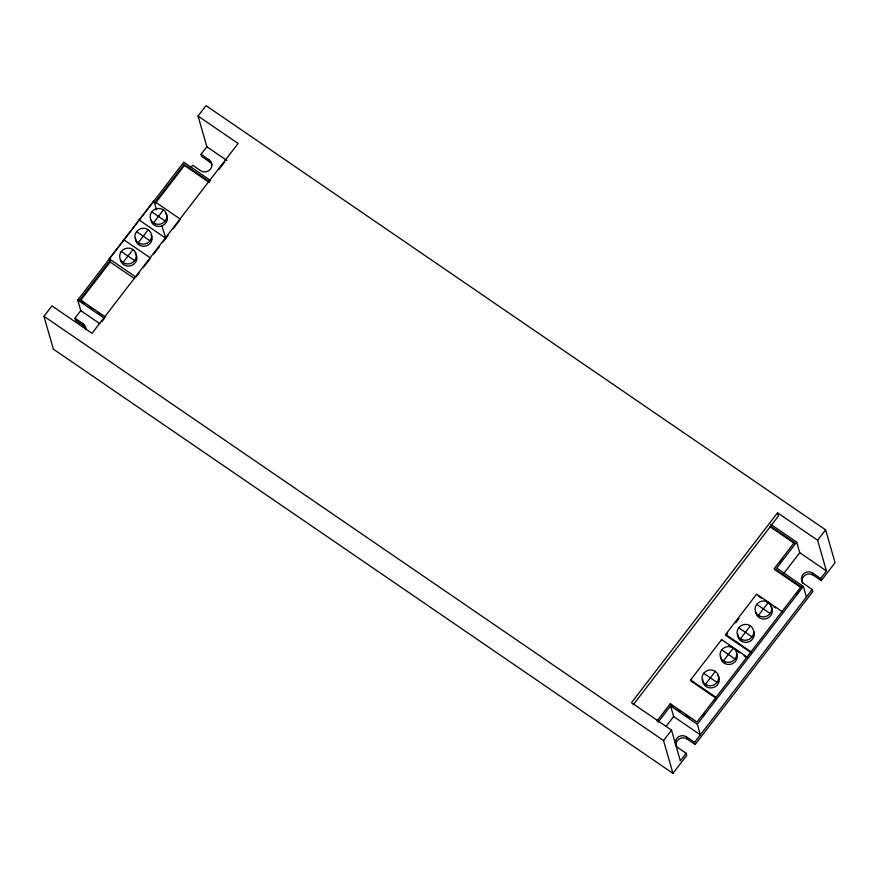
<?xml version="1.0" encoding="UTF-8"?>
<svg xmlns="http://www.w3.org/2000/svg" width="879" height="879" viewBox="0 0 879 879"><rect width="100%" height="100%" fill="white"/><g stroke="black" fill="none" stroke-linecap="round" stroke-linejoin="round"><path stroke-width="1.32" d="M43.95 316.308L51.96 305.903L92.009 333.328L238.11 143.475L198.05 116.05L206.06 105.645L825.634 529.861L835.05 562.692L821.239 580.645L813.229 575.152L812.625 573.042A7.032 6.647 -16 0 0 802.813 574.657A7.032 6.647 -16 0 0 804.219 583.964L812.229 589.446L812.833 591.567L695.157 744.491L687.147 739.008L686.532 736.888A7.032 6.647 -16 0 0 676.731 738.503A7.032 6.647 -16 0 0 678.127 747.809L686.147 753.292L686.752 755.413L672.94 773.355L53.366 349.139L43.95 316.308L663.524 740.514L672.94 773.355M134.641 278.753L110.161 261.997L109.249 258.822L153.759 200.972L180.47 219.256M99.69 323.571L80.78 310.617L77.737 300.025L183.81 162.175L210.52 180.47M110.161 261.997L80.385 300.695L80.077 299.629L109.853 260.931M154.363 203.093L184.15 164.395L209.74 181.92M155.495 203.082L184.447 165.45L184.15 164.395M85.834 328.416A7.032 6.647 -16 0 0 83.593 325.757L75.583 320.275L74.979 318.154L80.78 310.617M190.996 167.384L192.655 165.23L200.665 170.713A7.032 6.647 -16 0 0 210.477 169.098A7.032 6.647 -16 0 0 209.07 159.791L201.06 154.308L206.862 146.771L198.05 116.05M122.983 262.546L132.993 249.537M138.234 242.725L148.232 229.727M153.484 222.914L163.483 209.905M136.772 276.05L139.201 272.875M143.266 267.601L150.584 258.085L123.873 239.802M153.792 253.921L159.418 246.614M162.626 242.439L168.274 235.1M173.152 228.771L179.657 220.321M101.942 321.56L104.447 318.308L77.737 300.025M218.86 169.625L224.694 162.044M821.239 580.645L820.634 578.525L826.436 570.976L817.624 540.255L777.574 512.831L631.474 702.684L671.534 730.119L680.335 760.84L686.147 753.292M633.221 704.782L778.475 516.006L777.574 512.831M656.932 721.077L670.27 703.738L696.981 722.022L801.055 586.776L774.344 568.493L794.352 542.486L770.817 526.367M779.651 563.054L782.991 558.714M658.096 722.208L670.611 705.947L697.311 724.23L700.354 734.833L673.644 716.539L670.611 705.947M714.649 700.519L716.297 698.376L690.927 681.005L690.619 679.939L721.648 639.626L747.018 656.998M751.325 652.855L725.955 635.484L725.647 634.429L756.665 594.116L782.035 611.487L782.343 612.553M770.795 524.367L796.693 542.101L776.684 568.109L803.384 586.392L806.428 596.984M725.955 635.484L727.581 633.363M735.745 622.761L739.008 618.519M666.139 726.296L673.644 716.539M783.892 573.284L799.736 552.693L796.693 542.101M705.365 684.367L715.374 671.358M723.384 660.964L733.394 647.955M740.393 638.857L750.402 625.848M758.401 615.443L768.411 602.445M663.524 740.514L671.534 730.119M817.624 540.255L825.634 529.861M703.068 715.561L704.727 713.407M796.396 594.281L798.879 591.062M697.311 724.23L803.384 586.392M695.157 744.491L694.553 742.37L812.229 589.446M770.004 526.664L794.66 543.552M206.862 146.771L226.892 160.483M799.736 552.693L826.436 570.976M812.625 573.042L820.634 578.525M211.916 164.56A7.032 6.647 -16 0 0 209.674 161.912L201.665 156.429L201.06 154.308M184.447 165.45L208.927 182.217M758.072 595.929L761.379 598.203M765.796 601.214L770.213 604.236M773.52 606.51L775.717 608.015M756.731 604.367L770.081 613.52M151.803 211.839L165.164 220.981M738.723 627.782L752.072 636.923M139.124 219.992L165.834 238.275L161.824 225.892M725.647 634.429L751.018 651.8M136.553 231.649L149.913 240.791M728.57 645.219L734.086 648.999M736.283 650.504L739.602 652.778M744.008 655.8L746.216 657.305M721.703 649.889L735.064 659.03M121.302 251.471L134.663 260.613M109.249 258.822L135.959 277.105M703.694 673.292L717.044 682.434M690.619 679.939L715.989 697.311M80.077 299.629L105.667 317.154M81.494 301.453L84.834 303.738M89.284 306.793L92.625 309.078M98.184 312.88L101.525 315.165M672.809 706.32L670.27 703.738M677.259 709.364L680.588 711.649M686.158 715.462L689.499 717.747M74.979 318.154L82.989 323.637A7.032 6.647 -16 0 1 85.746 329.702M686.532 736.888L694.553 742.37M153.759 200.972L156.594 209.718M801.055 586.776L801.351 587.842L774.652 569.559L774.344 568.493M721.648 639.626L721.945 640.692M209.07 159.791L209.674 161.912M82.989 323.637L83.593 325.757M802.582 583.425A7.032 6.647 -16 0 1 813.229 575.152M676.006 745.612A7.032 6.647 -16 0 1 687.147 739.008M165.648 213.432A8.372 7.911 -16 0 1 162.373 225.738L160.275 226.353A8.372 7.911 -16 0 1 150.836 219.893M151.518 235.001A8.372 7.911 -16 0 1 145.024 246.175A8.372 7.911 -16 0 1 135.553 237.638M135.157 253.064A8.372 7.911 -16 0 1 131.872 265.37A8.372 7.911 -16 0 1 120.335 259.525M736.668 653.229A8.372 7.911 -16 0 1 730.174 664.403A8.372 7.911 -16 0 1 720.714 655.866M717.539 674.885A8.372 7.911 -16 0 1 713.232 687.565A8.372 7.911 -16 0 1 702.695 679.269M753.677 631.122A8.372 7.911 -16 0 1 747.183 642.296A8.372 7.911 -16 0 1 737.723 633.759M770.575 605.961A8.372 7.911 -16 0 1 767.301 618.278A8.372 7.911 -16 0 1 755.753 612.432M155.374 223.87A8.372 7.911 -16 0 0 166.746 215.047A8.372 7.911 -16 0 0 153.331 210.312A8.372 7.911 -16 0 0 155.374 223.87M140.135 243.692A8.372 7.911 -16 0 0 151.496 234.858A8.372 7.911 -16 0 0 138.08 230.122A8.372 7.911 -16 0 0 140.135 243.692M124.884 263.502A8.372 7.911 -16 0 0 136.245 254.679A8.372 7.911 -16 0 0 122.829 249.944A8.372 7.911 -16 0 0 124.884 263.502M707.265 685.323A8.372 7.911 -16 0 0 718.626 676.5A8.372 7.911 -16 0 0 705.222 671.765A8.372 7.911 -16 0 0 707.265 685.323M725.285 661.92A8.372 7.911 -16 0 0 736.646 653.097A8.372 7.911 -16 0 0 723.23 648.361A8.372 7.911 -16 0 0 725.285 661.92M742.294 639.813A8.372 7.911 -16 0 0 753.655 630.99A8.372 7.911 -16 0 0 740.239 626.255A8.372 7.911 -16 0 0 742.294 639.813M760.302 616.41A8.372 7.911 -16 0 0 771.663 607.576A8.372 7.911 -16 0 0 758.258 602.84A8.372 7.911 -16 0 0 760.302 616.41"/></g></svg>
